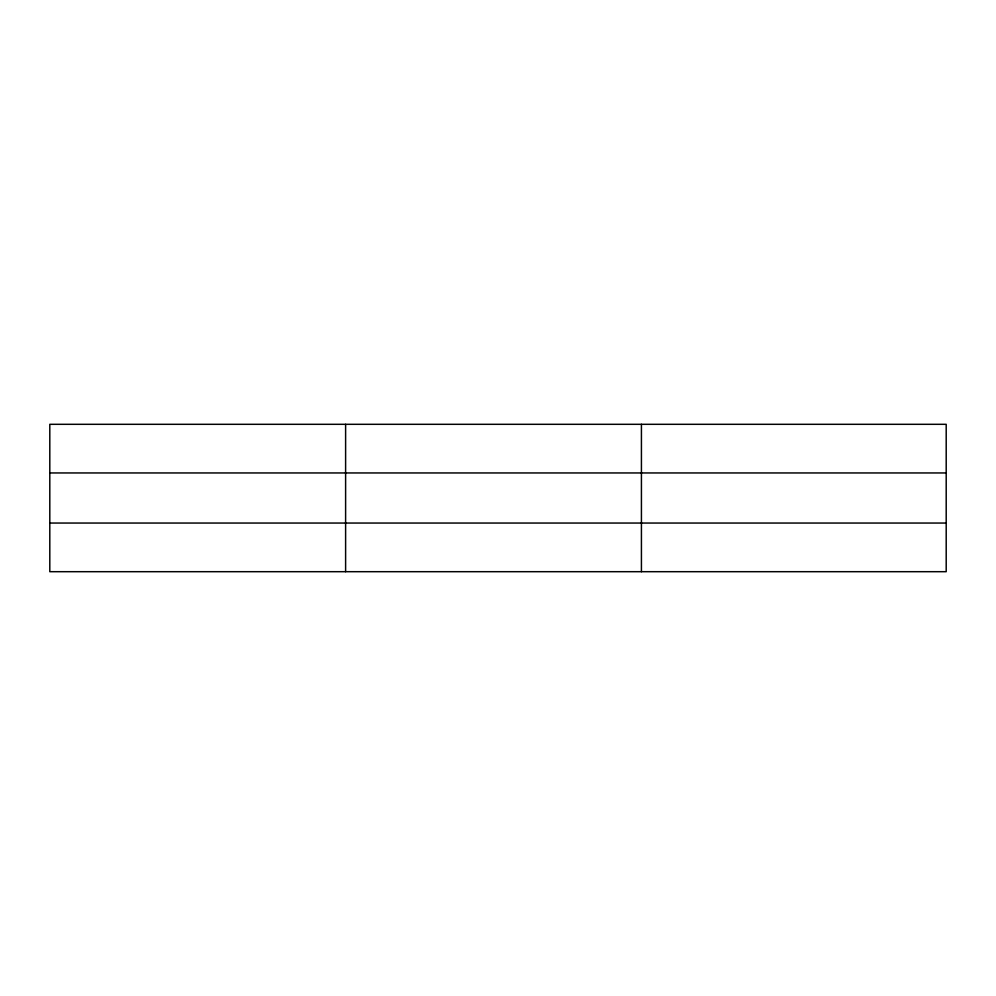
<?xml version="1.0" encoding="UTF-8"?>
<svg xmlns="http://www.w3.org/2000/svg" width="996" height="996" viewBox="0 0 996 996"><rect width="100%" height="100%" fill="white"/><g stroke="black" fill="none" stroke-linecap="round" stroke-linejoin="round"><path stroke-width="1.49" d="M345.612 424.308L345.612 571.692M641.424 424.308L641.424 571.692M946.2 472.951L946.2 424.308L49.8 424.308L49.8 571.692L946.2 571.692L946.2 472.951L49.8 472.951M49.8 523.049L946.2 523.049"/></g></svg>
